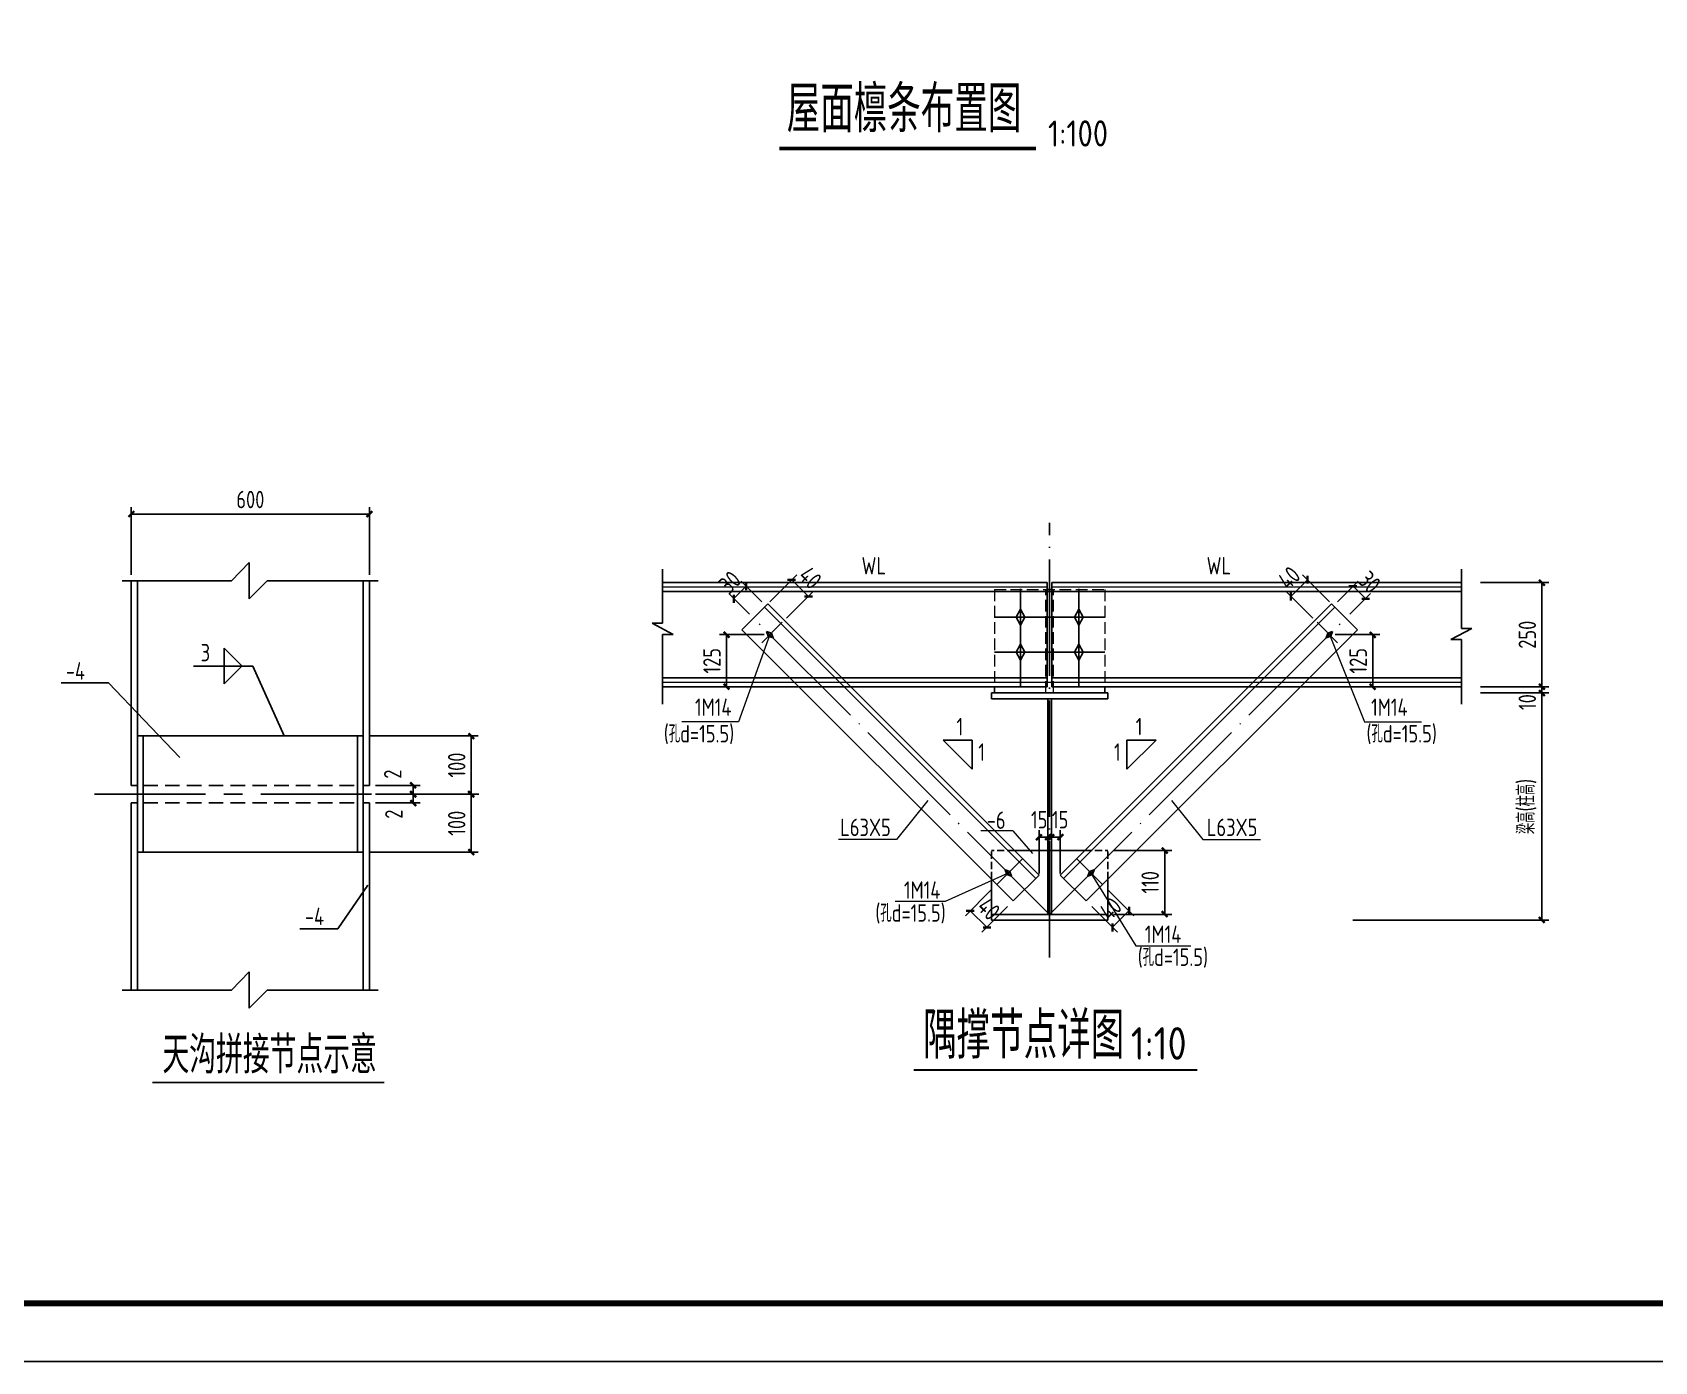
# Model space of a CAD drawing. Header units: millimetres. Extents: x 866561 to 877878, y 40199 to 44891.
# Drawn here: x 872420.5 to 872699.3, y 40204.7 to 40433.2 of the extents above; entities that cross this region are included whole.
import ezdxf

# ---------------------------------------------------------------- set-up
doc = ezdxf.new("R2010")
doc.units = ezdxf.units.MM
doc.header["$LTSCALE"] = 1000
doc.header["$MEASUREMENT"] = 0
for name, pattern in [('( Hidden )', [0.375, 0.25, -0.125]), ('3', [500, 300, -200]), ('center2', [28.575, 19.05, -3.175, 3.175, -3.175]), ('DASH', [0.35, 0.25, -0.1]), ('DASHED', [117.236842, 78.157895, -39.078947]), ('DOTE', [2.42, 2, -0.2, 0.02, -0.2])]:
    doc.linetypes.add(name, pattern=pattern)
for name, color, linetype in [('AXIS', 3, 'Continuous'), ('D1', 112, 'Continuous'), ('D2', 6, 'Continuous'), ('DIM', 7, 'Continuous'), ('DOTE', 1, 'DOTE'), ('FEN', 21, 'Continuous'), ('NUM', 7, 'Continuous'), ('SHI', 3, 'Continuous'), ('文字', 7, 'Continuous'), ('桩', 6, 'Continuous'), ('梁虚线', 134, '3'), ('水平标注', 2, 'Continuous')]:
    doc.layers.add(name, color=color, linetype=linetype)
for name, color, linetype, lineweight in [('D3', 62, 'Continuous', 9), ('LZ', 64, 'Continuous', 9), ('数字', 3, 'Continuous', 9)]:
    doc.layers.add(name, color=color, linetype=linetype, lineweight=lineweight)
doc.styles.add('GBHZ', font='gbenor.shx', dxfattribs={"width": 0.9, "bigfont": 'gbcbig.shx'})
doc.dimstyles.new('Y10', dxfattribs={"dimscale": 0, "dimtxt": 3, "dimasz": 0.01, "dimexe": 1.2, "dimexo": 1, "dimgap": 1, "dimtad": 1, "dimdec": 0, "dimlfac": 10, "dimzin": 0, "dimdsep": 46, "dimtxsty": 'GBHZ', "dimblk1": 'DX', "dimblk2": 'DX', "dimsah": 1, "dimcen": 0.09, "dimdle": 1, "dimadec": 0, "dimazin": 0, "dimtfac": 1, "dimtdec": 0, "dimtix": 1, "dimtmove": 2, "dimatfit": 3, "dimldrblk": 'DX', "dimfxl": 0, "dimtolj": 1, "dimtzin": 0, "dimarcsym": 0})

# ---------------------------------------------------------------- blocks, each defined once
blk = doc.blocks.new('DX')
at = {"color": 0, "linetype": 'ByBlock', "const_width": 40}
blk.add_lwpolyline([(-54, -51), (46, 49)], dxfattribs=at)
blk = doc.blocks.new('*D136')
at = {"layer": 'Defpoints', "color": 0, "linetype": 'ByBlock', "transparency": 16777216}
for p in [(872668.39, 40338.68), (872679.94, 40338.68), (872668.39, 40320.72)]:
    blk.add_point(p, dxfattribs=at)
at = {"layer": 'dim', "color": 0, "linetype": 'ByBlock', "lineweight": -2, "transparency": 16777216}
for p, q in [((872669.39, 40338.68), (872681.14, 40338.68)), ((872679.94, 40320.73), (872679.94, 40338.67)), ((872669.39, 40320.72), (872681.14, 40320.72))]:
    blk.add_line(p, q, dxfattribs=at)
at = {"layer": 'dim', "color": 0, "linetype": 'ByBlock', "lineweight": -2, "transparency": 16777216, "xscale": 0.01, "yscale": 0.01, "zscale": 0.01}
for p, rotation in [((872679.94, 40338.68), 90), ((872679.94, 40320.72), 270)]:
    blk.add_blockref('DX', p, dxfattribs=dict(at, rotation=rotation))
at = {"layer": 'dim', "color": 0, "linetype": 'ByBlock', "transparency": 16777216, "insert": (872677.44, 40329.7), "char_height": 3, "attachment_point": 5, "rotation": 90, "style": 'GBHZ'}
blk.add_mtext('\\A1;250', dxfattribs=at)
blk = doc.blocks.new('*D137')
at = {"layer": 'Defpoints', "color": 0, "linetype": 'ByBlock', "transparency": 16777216}
for p in [(872670.39, 40319.72), (872679.94, 40319.72), (872646.42, 40280.63)]:
    blk.add_point(p, dxfattribs=at)
at = {"layer": 'dim', "color": 0, "linetype": 'ByBlock', "lineweight": -2, "transparency": 16777216}
for p, q in [((872671.39, 40319.72), (872681.14, 40319.72)), ((872679.94, 40280.64), (872679.94, 40319.71)), ((872647.42, 40280.63), (872681.14, 40280.63))]:
    blk.add_line(p, q, dxfattribs=at)
at = {"layer": 'dim', "color": 0, "linetype": 'ByBlock', "lineweight": -2, "transparency": 16777216, "xscale": 0.01, "yscale": 0.01, "zscale": 0.01}
for p, rotation in [((872679.94, 40319.72), 90), ((872679.94, 40280.63), 270)]:
    blk.add_blockref('DX', p, dxfattribs=dict(at, rotation=rotation))
at = {"layer": 'dim', "color": 0, "linetype": 'ByBlock', "transparency": 16777216, "insert": (872677.36, 40300.17), "char_height": 3, "attachment_point": 5, "rotation": 90, "style": 'GBHZ'}
blk.add_mtext('\\A1;梁高(柱高)', dxfattribs=at)
blk = doc.blocks.new('*D138')
at = {"layer": 'Defpoints', "color": 0, "transparency": 16777216}
for p in [(872595.63, 40294.9), (872595.63, 40287.67), (872597.13, 40287.67)]:
    blk.add_point(p, dxfattribs=at)
at = {"layer": 'dim', "color": 0, "lineweight": -2, "transparency": 16777216}
for p, q in [((872595.63, 40288.67), (872595.63, 40296.1)), ((872597.13, 40288.67), (872597.13, 40296.1)), ((872595.62, 40294.9), (872595.61, 40294.9)), ((872597.13, 40294.9), (872595.63, 40294.9)), ((872597.14, 40294.9), (872597.15, 40294.9))]:
    blk.add_line(p, q, dxfattribs=at)
at = {"layer": 'dim', "color": 0, "lineweight": -2, "transparency": 16777216, "xscale": 0.01, "yscale": 0.01, "zscale": 0.01}
blk.add_blockref('DX', (872595.63, 40294.9), dxfattribs=at)
at = {"layer": 'dim', "color": 0, "lineweight": -2, "transparency": 16777216, "xscale": 0.01, "yscale": 0.01, "zscale": 0.01, "rotation": 180}
blk.add_blockref('DX', (872597.13, 40294.9), dxfattribs=at)
at = {"layer": 'dim', "color": 0, "transparency": 16777216, "insert": (872597.13, 40297.9), "char_height": 3, "attachment_point": 5, "style": 'GBHZ'}
blk.add_mtext('\\A1;15', dxfattribs=at)
blk = doc.blocks.new('LS1')
at = {"layer": 'D1'}
for p, q in [((0, 10), (-5, 0)), ((-5, 0), (0, -10)), ((5, 0), (0, 10)), ((0, -10), (5, 0))]:
    blk.add_line(p, q, dxfattribs=at)
blk = doc.blocks.new('*D139')
at = {"layer": 'Defpoints', "color": 0, "transparency": 16777216}
for p in [(872644.12, 40334.67), (872649.61, 40335.91), (872646.24, 40332.54)]:
    blk.add_point(p, dxfattribs=at)
at = {"layer": 'dim', "color": 0, "lineweight": -2, "transparency": 16777216}
for p, q in [((872644.83, 40335.37), (872648.34, 40338.88)), ((872647.48, 40338.04), (872647.48, 40338.05)), ((872647.49, 40338.03), (872649.61, 40335.91)), ((872646.95, 40333.25), (872650.46, 40336.76)), ((872649.62, 40335.91), (872649.63, 40335.9))]:
    blk.add_line(p, q, dxfattribs=at)
at = {"layer": 'dim', "color": 0, "lineweight": -2, "transparency": 16777216, "xscale": 0.01, "yscale": 0.01, "zscale": 0.01}
for p, rotation in [((872647.49, 40338.03), 315.0000000031444), ((872649.61, 40335.91), 135.0000000031443)]:
    blk.add_blockref('DX', p, dxfattribs=dict(at, rotation=rotation))
at = {"layer": 'dim', "color": 0, "transparency": 16777216, "insert": (872650.32, 40338.74), "char_height": 3, "attachment_point": 5, "rotation": 315, "style": 'GBHZ'}
blk.add_mtext('\\A1;30', dxfattribs=at)
blk = doc.blocks.new('*D140')
at = {"layer": 'Defpoints', "color": 0, "transparency": 16777216}
for p in [(872636.82, 40336.3), (872644.12, 40334.67), (872641.29, 40331.84)]:
    blk.add_point(p, dxfattribs=at)
at = {"layer": 'dim', "color": 0, "lineweight": -2, "transparency": 16777216}
for p, q in [((872643.41, 40335.37), (872638.8, 40339.98)), ((872640.58, 40332.54), (872635.98, 40337.15)), ((872639.65, 40339.13), (872636.82, 40336.3)), ((872639.66, 40339.14), (872639.67, 40339.15)), ((872636.82, 40336.3), (872636.81, 40336.29))]:
    blk.add_line(p, q, dxfattribs=at)
at = {"layer": 'dim', "color": 0, "lineweight": -2, "transparency": 16777216, "xscale": 0.01, "yscale": 0.01, "zscale": 0.01}
for p, rotation in [((872639.65, 40339.13), 224.9999999976417), ((872636.82, 40336.3), 44.99999999764176)]:
    blk.add_blockref('DX', p, dxfattribs=dict(at, rotation=rotation))
at = {"layer": 'dim', "color": 0, "transparency": 16777216, "insert": (872636.47, 40339.49), "char_height": 3, "attachment_point": 5, "rotation": 45, "style": 'GBHZ'}
blk.add_mtext('\\A1;40', dxfattribs=at)
blk = doc.blocks.new('*D141')
at = {"layer": 'Defpoints', "color": 0, "transparency": 16777216}
for p in [(872643.41, 40329.72), (872643.41, 40320.72), (872650.87, 40320.72)]:
    blk.add_point(p, dxfattribs=at)
at = {"layer": 'dim', "color": 0, "lineweight": -2, "transparency": 16777216}
for p, q in [((872644.41, 40329.72), (872652.07, 40329.72)), ((872650.87, 40329.71), (872650.87, 40320.73)), ((872644.41, 40320.72), (872652.07, 40320.72))]:
    blk.add_line(p, q, dxfattribs=at)
at = {"layer": 'dim', "color": 0, "lineweight": -2, "transparency": 16777216, "xscale": 0.01, "yscale": 0.01, "zscale": 0.01}
for p, rotation in [((872650.87, 40329.72), 90), ((872650.87, 40320.72), 270)]:
    blk.add_blockref('DX', p, dxfattribs=dict(at, rotation=rotation))
at = {"layer": 'dim', "color": 0, "transparency": 16777216, "insert": (872648.37, 40325.22), "char_height": 3, "attachment_point": 5, "rotation": 90, "style": 'GBHZ'}
blk.add_mtext('\\A1;125', dxfattribs=at)
blk = doc.blocks.new('*D142')
at = {"layer": 'Defpoints', "color": 0, "transparency": 16777216}
for p in [(872595.03, 40294.9), (872593.53, 40287.67), (872595.03, 40287.67)]:
    blk.add_point(p, dxfattribs=at)
at = {"layer": 'dim', "color": 0, "lineweight": -2, "transparency": 16777216}
for p, q in [((872593.53, 40288.67), (872593.53, 40296.1)), ((872595.03, 40288.67), (872595.03, 40296.1)), ((872593.52, 40294.9), (872593.51, 40294.9)), ((872593.53, 40294.9), (872595.03, 40294.9)), ((872595.04, 40294.9), (872595.05, 40294.9))]:
    blk.add_line(p, q, dxfattribs=at)
at = {"layer": 'dim', "color": 0, "lineweight": -2, "transparency": 16777216, "xscale": 0.01, "yscale": 0.01, "zscale": 0.01}
blk.add_blockref('DX', (872593.53, 40294.9), dxfattribs=at)
at = {"layer": 'dim', "color": 0, "lineweight": -2, "transparency": 16777216, "xscale": 0.01, "yscale": 0.01, "zscale": 0.01, "rotation": 180}
blk.add_blockref('DX', (872595.03, 40294.9), dxfattribs=at)
at = {"layer": 'dim', "color": 0, "transparency": 16777216, "insert": (872593.53, 40297.9), "char_height": 3, "attachment_point": 5, "style": 'GBHZ'}
blk.add_mtext('\\A1;15', dxfattribs=at)
blk = doc.blocks.new('*D143')
at = {"layer": 'Defpoints', "color": 0, "transparency": 16777216}
for p in [(872541.04, 40335.91), (872546.53, 40334.67), (872544.41, 40332.54)]:
    blk.add_point(p, dxfattribs=at)
at = {"layer": 'dim', "color": 0, "lineweight": -2, "transparency": 16777216}
for p, q in [((872543.16, 40338.03), (872541.04, 40335.91)), ((872545.83, 40335.37), (872542.32, 40338.88)), ((872543.17, 40338.04), (872543.18, 40338.05)), ((872543.71, 40333.25), (872540.19, 40336.76)), ((872541.04, 40335.91), (872541.03, 40335.9))]:
    blk.add_line(p, q, dxfattribs=at)
at = {"layer": 'dim', "color": 0, "lineweight": -2, "transparency": 16777216, "xscale": 0.01, "yscale": 0.01, "zscale": 0.01}
for p, rotation in [((872543.16, 40338.03), 224.9999999968556), ((872541.04, 40335.91), 44.99999999685568)]:
    blk.add_blockref('DX', p, dxfattribs=dict(at, rotation=rotation))
at = {"layer": 'dim', "color": 0, "transparency": 16777216, "insert": (872540.34, 40338.74), "char_height": 3, "attachment_point": 5, "rotation": 45, "style": 'GBHZ'}
blk.add_mtext('\\A1;30', dxfattribs=at)
blk = doc.blocks.new('*D144')
at = {"layer": 'Defpoints', "color": 0, "transparency": 16777216}
for p in [(872546.53, 40334.67), (872553.83, 40336.3), (872549.36, 40331.84)]:
    blk.add_point(p, dxfattribs=at)
at = {"layer": 'dim', "color": 0, "lineweight": -2, "transparency": 16777216}
for p, q in [((872547.24, 40335.37), (872551.85, 40339.98)), ((872550.07, 40332.54), (872554.68, 40337.15)), ((872550.99, 40339.14), (872550.99, 40339.15)), ((872551, 40339.13), (872553.83, 40336.3)), ((872553.84, 40336.3), (872553.84, 40336.29))]:
    blk.add_line(p, q, dxfattribs=at)
at = {"layer": 'dim', "color": 0, "lineweight": -2, "transparency": 16777216, "xscale": 0.01, "yscale": 0.01, "zscale": 0.01}
for p, rotation in [((872551, 40339.13), 315.0000000023583), ((872553.83, 40336.3), 135.0000000023582)]:
    blk.add_blockref('DX', p, dxfattribs=dict(at, rotation=rotation))
at = {"layer": 'dim', "color": 0, "transparency": 16777216, "insert": (872554.18, 40339.49), "char_height": 3, "attachment_point": 5, "rotation": 315, "style": 'GBHZ'}
blk.add_mtext('\\A1;40', dxfattribs=at)
blk = doc.blocks.new('*D145')
at = {"layer": 'Defpoints', "color": 0, "transparency": 16777216}
for p in [(872547.24, 40329.72), (872539.78, 40320.72), (872547.24, 40320.72)]:
    blk.add_point(p, dxfattribs=at)
at = {"layer": 'dim', "color": 0, "lineweight": -2, "transparency": 16777216}
for p, q in [((872546.24, 40329.72), (872538.58, 40329.72)), ((872539.78, 40329.71), (872539.78, 40320.73)), ((872546.24, 40320.72), (872538.58, 40320.72))]:
    blk.add_line(p, q, dxfattribs=at)
at = {"layer": 'dim', "color": 0, "lineweight": -2, "transparency": 16777216, "xscale": 0.01, "yscale": 0.01, "zscale": 0.01}
for p, rotation in [((872539.78, 40329.72), 90), ((872539.78, 40320.72), 270)]:
    blk.add_blockref('DX', p, dxfattribs=dict(at, rotation=rotation))
at = {"layer": 'dim', "color": 0, "transparency": 16777216, "insert": (872537.28, 40325.22), "char_height": 3, "attachment_point": 5, "rotation": 90, "style": 'GBHZ'}
blk.add_mtext('\\A1;125', dxfattribs=at)
blk = doc.blocks.new('*D146')
at = {"layer": 'Defpoints', "color": 0, "transparency": 16777216}
for p in [(872605.33, 40292.62), (872605.33, 40281.63), (872615.11, 40281.63)]:
    blk.add_point(p, dxfattribs=at)
at = {"layer": 'dim', "color": 0, "lineweight": -2, "transparency": 16777216}
for p, q in [((872606.33, 40292.62), (872616.31, 40292.62)), ((872615.11, 40292.61), (872615.11, 40281.64)), ((872606.33, 40281.63), (872616.31, 40281.63))]:
    blk.add_line(p, q, dxfattribs=at)
at = {"layer": 'dim', "color": 0, "lineweight": -2, "transparency": 16777216, "xscale": 0.01, "yscale": 0.01, "zscale": 0.01}
for p, rotation in [((872615.11, 40292.62), 90), ((872615.11, 40281.63), 270)]:
    blk.add_blockref('DX', p, dxfattribs=dict(at, rotation=rotation))
at = {"layer": 'dim', "color": 0, "transparency": 16777216, "insert": (872612.61, 40287.13), "char_height": 3, "attachment_point": 5, "rotation": 90, "style": 'GBHZ'}
blk.add_mtext('\\A1;110', dxfattribs=at)
blk = doc.blocks.new('*D147')
at = {"layer": 'Defpoints', "color": 0, "linetype": 'ByBlock', "transparency": 16777216}
for p in [(872668.39, 40320.72), (872668.39, 40319.72), (872679.94, 40319.72)]:
    blk.add_point(p, dxfattribs=at)
at = {"layer": 'dim', "color": 0, "linetype": 'ByBlock', "lineweight": -2, "transparency": 16777216}
for p, q in [((872669.39, 40320.72), (872681.14, 40320.72)), ((872679.94, 40320.73), (872679.94, 40320.74)), ((872679.94, 40320.72), (872679.94, 40319.72)), ((872669.39, 40319.72), (872681.14, 40319.72)), ((872679.94, 40319.71), (872679.94, 40319.7))]:
    blk.add_line(p, q, dxfattribs=at)
at = {"layer": 'dim', "color": 0, "linetype": 'ByBlock', "lineweight": -2, "transparency": 16777216, "xscale": 0.01, "yscale": 0.01, "zscale": 0.01}
for p, rotation in [((872679.94, 40320.72), 270), ((872679.94, 40319.72), 90)]:
    blk.add_blockref('DX', p, dxfattribs=dict(at, rotation=rotation))
at = {"layer": 'dim', "color": 0, "linetype": 'ByBlock', "transparency": 16777216, "insert": (872677.44, 40318.12), "char_height": 3, "attachment_point": 5, "rotation": 90, "style": 'GBHZ'}
blk.add_mtext('\\A1;10', dxfattribs=at)
blk = doc.blocks.new('*D148')
at = {"layer": 'Defpoints', "color": 0, "transparency": 16777216}
for p in [(872604.71, 40286.48), (872601.88, 40283.66), (872608.97, 40282.23)]:
    blk.add_point(p, dxfattribs=at)
at = {"layer": 'dim', "color": 0, "lineweight": -2, "transparency": 16777216}
for p, q in [((872605.41, 40285.78), (872609.81, 40281.38)), ((872602.59, 40282.95), (872606.99, 40278.55)), ((872606.14, 40279.4), (872608.97, 40282.23)), ((872608.97, 40282.23), (872608.98, 40282.24)), ((872606.13, 40279.39), (872606.12, 40279.38))]:
    blk.add_line(p, q, dxfattribs=at)
at = {"layer": 'dim', "color": 0, "lineweight": -2, "transparency": 16777216, "xscale": 0.01, "yscale": 0.01, "zscale": 0.01}
for p, rotation in [((872608.97, 40282.23), 225), ((872606.14, 40279.4), 45)]:
    blk.add_blockref('DX', p, dxfattribs=dict(at, rotation=rotation))
at = {"layer": 'dim', "color": 0, "transparency": 16777216, "insert": (872605.78, 40282.58), "char_height": 3, "attachment_point": 5, "rotation": 45, "style": 'GBHZ'}
blk.add_mtext('\\A1;40', dxfattribs=at)
blk = doc.blocks.new('*D135')
at = {"layer": 'Defpoints', "color": 0, "transparency": 16777216}
for p in [(872585.95, 40286.48), (872581.69, 40282.23), (872588.78, 40283.66)]:
    blk.add_point(p, dxfattribs=at)
at = {"layer": 'dim', "color": 0, "lineweight": -2, "transparency": 16777216}
for p, q in [((872585.24, 40285.78), (872580.84, 40281.38)), ((872581.68, 40282.23), (872581.67, 40282.24)), ((872584.52, 40279.4), (872581.69, 40282.23)), ((872588.07, 40282.95), (872583.67, 40278.55)), ((872584.52, 40279.39), (872584.53, 40279.38))]:
    blk.add_line(p, q, dxfattribs=at)
at = {"layer": 'dim', "color": 0, "lineweight": -2, "transparency": 16777216, "xscale": 0.01, "yscale": 0.01, "zscale": 0.01}
for p, rotation in [((872581.69, 40282.23), 315), ((872584.52, 40279.4), 135)]:
    blk.add_blockref('DX', p, dxfattribs=dict(at, rotation=rotation))
at = {"layer": 'dim', "color": 0, "transparency": 16777216, "insert": (872584.87, 40282.58), "char_height": 3, "attachment_point": 5, "rotation": 315, "style": 'GBHZ'}
blk.add_mtext('\\A1;40', dxfattribs=at)
blk = doc.blocks.new('*D162')
at = {"layer": 'Defpoints', "color": 0, "linetype": 'ByBlock', "transparency": 16777216}
for p in [(872478.43, 40350.44), (872437.43, 40338.99), (872478.43, 40338.99)]:
    blk.add_point(p, dxfattribs=at)
at = {"layer": 'dim', "color": 0, "linetype": 'ByBlock', "lineweight": -2, "transparency": 16777216}
for p, q in [((872437.43, 40339.99), (872437.43, 40351.64)), ((872478.43, 40339.99), (872478.43, 40351.64)), ((872437.44, 40350.44), (872478.42, 40350.44))]:
    blk.add_line(p, q, dxfattribs=at)
at = {"layer": 'dim', "color": 0, "linetype": 'ByBlock', "lineweight": -2, "transparency": 16777216, "xscale": 0.01, "yscale": 0.01, "zscale": 0.01, "rotation": 180}
blk.add_blockref('DX', (872437.43, 40350.44), dxfattribs=at)
at = {"layer": 'dim', "color": 0, "linetype": 'ByBlock', "lineweight": -2, "transparency": 16777216, "xscale": 0.01, "yscale": 0.01, "zscale": 0.01}
blk.add_blockref('DX', (872478.43, 40350.44), dxfattribs=at)
at = {"layer": 'dim', "color": 0, "linetype": 'ByBlock', "transparency": 16777216, "insert": (872457.93, 40352.94), "char_height": 3, "attachment_point": 5, "style": 'GBHZ'}
blk.add_mtext('\\A1;600', dxfattribs=at)
blk = doc.blocks.new('*D163')
at = {"layer": 'Defpoints', "color": 0, "linetype": 'ByBlock', "transparency": 16777216}
for p in [(872477.33, 40312.29), (872485.46, 40302.29), (872495.9, 40302.29)]:
    blk.add_point(p, dxfattribs=at)
at = {"layer": 'dim', "color": 0, "linetype": 'ByBlock', "lineweight": -2, "transparency": 16777216}
for p, q in [((872478.33, 40312.29), (872497.1, 40312.29)), ((872495.9, 40312.28), (872495.9, 40302.3)), ((872486.46, 40302.29), (872497.1, 40302.29))]:
    blk.add_line(p, q, dxfattribs=at)
at = {"layer": 'dim', "color": 0, "linetype": 'ByBlock', "lineweight": -2, "transparency": 16777216, "xscale": 0.01, "yscale": 0.01, "zscale": 0.01}
for p, rotation in [((872495.9, 40312.29), 90), ((872495.9, 40302.29), 270)]:
    blk.add_blockref('DX', p, dxfattribs=dict(at, rotation=rotation))
at = {"layer": 'dim', "color": 0, "linetype": 'ByBlock', "transparency": 16777216, "insert": (872493.4, 40307.29), "char_height": 3, "attachment_point": 5, "rotation": 90, "style": 'GBHZ'}
blk.add_mtext('\\A1;100', dxfattribs=at)
blk = doc.blocks.new('*D164')
at = {"layer": 'Defpoints', "color": 0, "linetype": 'ByBlock', "transparency": 16777216}
for p in [(872485.46, 40302.29), (872495.9, 40302.29), (872477.33, 40292.29)]:
    blk.add_point(p, dxfattribs=at)
at = {"layer": 'dim', "color": 0, "linetype": 'ByBlock', "lineweight": -2, "transparency": 16777216}
for p, q in [((872486.46, 40302.29), (872497.1, 40302.29)), ((872495.9, 40292.3), (872495.9, 40302.28)), ((872478.33, 40292.29), (872497.1, 40292.29))]:
    blk.add_line(p, q, dxfattribs=at)
at = {"layer": 'dim', "color": 0, "linetype": 'ByBlock', "lineweight": -2, "transparency": 16777216, "xscale": 0.01, "yscale": 0.01, "zscale": 0.01}
for p, rotation in [((872495.9, 40302.29), 90), ((872495.9, 40292.29), 270)]:
    blk.add_blockref('DX', p, dxfattribs=dict(at, rotation=rotation))
at = {"layer": 'dim', "color": 0, "linetype": 'ByBlock', "transparency": 16777216, "insert": (872493.4, 40297.29), "char_height": 3, "attachment_point": 5, "rotation": 90, "style": 'GBHZ'}
blk.add_mtext('\\A1;100', dxfattribs=at)
blk = doc.blocks.new('*D165')
at = {"layer": 'Defpoints', "color": 0, "linetype": 'ByBlock', "transparency": 16777216}
for p in [(872478.43, 40302.29), (872478.43, 40300.79), (872485.92, 40302.29)]:
    blk.add_point(p, dxfattribs=at)
at = {"layer": 'dim', "color": 0, "linetype": 'ByBlock', "lineweight": -2, "transparency": 16777216}
for p, q in [((872479.43, 40302.29), (872487.12, 40302.29)), ((872479.43, 40300.79), (872487.12, 40300.79)), ((872485.92, 40302.3), (872485.92, 40302.31)), ((872485.92, 40300.79), (872485.92, 40302.29)), ((872485.92, 40300.78), (872485.92, 40300.77))]:
    blk.add_line(p, q, dxfattribs=at)
at = {"layer": 'dim', "color": 0, "linetype": 'ByBlock', "lineweight": -2, "transparency": 16777216, "xscale": 0.01, "yscale": 0.01, "zscale": 0.01}
for p, rotation in [((872485.92, 40302.29), 270), ((872485.92, 40300.79), 90)]:
    blk.add_blockref('DX', p, dxfattribs=dict(at, rotation=rotation))
at = {"layer": 'dim', "color": 0, "linetype": 'ByBlock', "transparency": 16777216, "insert": (872482.6, 40298.85), "char_height": 3, "attachment_point": 5, "rotation": 90, "style": 'GBHZ'}
blk.add_mtext('\\A1;2', dxfattribs=at)
blk = doc.blocks.new('*D166')
at = {"layer": 'Defpoints', "color": 0, "linetype": 'ByBlock', "transparency": 16777216}
for p in [(872478.43, 40303.79), (872478.43, 40302.29), (872485.92, 40302.29)]:
    blk.add_point(p, dxfattribs=at)
at = {"layer": 'dim', "color": 0, "linetype": 'ByBlock', "lineweight": -2, "transparency": 16777216}
for p, q in [((872479.43, 40303.79), (872487.12, 40303.79)), ((872485.92, 40303.8), (872485.92, 40303.81)), ((872485.92, 40303.79), (872485.92, 40302.29)), ((872479.43, 40302.29), (872487.12, 40302.29)), ((872485.92, 40302.28), (872485.92, 40302.27))]:
    blk.add_line(p, q, dxfattribs=at)
at = {"layer": 'dim', "color": 0, "linetype": 'ByBlock', "lineweight": -2, "transparency": 16777216, "xscale": 0.01, "yscale": 0.01, "zscale": 0.01}
for p, rotation in [((872485.92, 40303.79), 270), ((872485.92, 40302.29), 90)]:
    blk.add_blockref('DX', p, dxfattribs=dict(at, rotation=rotation))
at = {"layer": 'dim', "color": 0, "linetype": 'ByBlock', "transparency": 16777216, "insert": (872482.41, 40305.73), "char_height": 3, "attachment_point": 5, "rotation": 90, "style": 'GBHZ'}
blk.add_mtext('\\A1;2', dxfattribs=at)

msp = doc.modelspace()

# ---------------------------------------------------------------- linework, layer by layer
at = {"color": 7, "ltscale": 0.75}
for p, q in [((872425.421, 40321.448), (872433.551, 40321.448)), ((872445.829, 40308.602), (872433.551, 40321.448)), ((872472.961, 40279.163), (872478.121, 40286.674)), ((872466.45, 40279.163), (872472.961, 40279.163))]:
    msp.add_line(p, q, dxfattribs=at)
msp.add_line((873045.478, 40204.747), (872204.478, 40204.747))
at = {"color": 0, "const_width": 1}
msp.add_lwpolyline([(873035.478, 40214.747), (872229.478, 40214.747), (872229.478, 40788.747), (873035.478, 40788.747)], close=True, dxfattribs=at)
at = {"const_width": 0.667}
msp.add_lwpolyline([(872548.883, 40413.296), (872592.973, 40413.296)], dxfattribs=at)
at = {"layer": 'D1', "color": 251}
for p, q in [((872528.782, 40331.703, -15.397), (872528.782, 40340.984, -15.397)), ((872666.146, 40330.79, -15.397), (872666.146, 40340.984, -15.397)), ((872527.012, 40331.703, -15.397), (872530.63, 40329.764, -15.397)), ((872528.782, 40331.703, -15.397), (872527.012, 40331.703, -15.397)), ((872530.63, 40329.764, -15.397), (872528.782, 40329.764, -15.397)), ((872528.782, 40317.754, -15.397), (872528.782, 40329.764, -15.397)), ((872667.915, 40330.79, -15.397), (872664.297, 40328.851, -15.397)), ((872664.297, 40328.851, -15.397), (872666.146, 40328.851, -15.397)), ((872666.146, 40330.79, -15.397), (872667.915, 40330.79, -15.397)), ((872666.146, 40317.754, -15.397), (872666.146, 40328.851, -15.397))]:
    msp.add_line(p, q, dxfattribs=at)
at = {"layer": 'D1', "color": 251, "linetype": 'DASH', "ltscale": 0.005}
for p, q in [((872589.284, 40292.621, -15.397), (872585.327, 40292.621, -15.397)), ((872585.327, 40287.669, -15.397), (872585.327, 40292.621, -15.397)), ((872601.37, 40292.621, -15.397), (872605.327, 40292.621, -15.397)), ((872605.327, 40287.669, -15.397), (872605.327, 40292.621, -15.397))]:
    msp.add_line(p, q, dxfattribs=at)
at = {"layer": 'D2'}
for p, q in [((872594.927, 40338.676, -15.397), (872528.782, 40338.676, -15.397)), ((872666.146, 40337.103, -15.397), (872528.782, 40337.103, -15.397)), ((872594.927, 40337.454, -15.397), (872595.727, 40337.454, -15.397)), ((872595.727, 40338.676, -15.397), (872666.146, 40338.676, -15.397)), ((872546.887, 40335.019, -15.397), (872542.432, 40330.564, -15.397)), ((872592.961, 40287.813, -15.397), (872546.322, 40334.453, -15.397)), ((872593.527, 40288.379, -15.397), (872546.887, 40335.019, -15.397)), ((872597.127, 40288.379, -15.397), (872643.767, 40335.019, -15.397)), ((872597.693, 40287.813, -15.397), (872644.333, 40334.453, -15.397)), ((872643.767, 40335.019, -15.397), (872648.222, 40330.564, -15.397)), ((872589.072, 40283.924, -15.397), (872542.432, 40330.564, -15.397)), ((872601.582, 40283.924, -15.397), (872648.222, 40330.564, -15.397)), ((872594.927, 40322.289, -15.397), (872528.782, 40322.289, -15.397)), ((872594.927, 40320.715, -15.397), (872528.782, 40320.715, -15.397)), ((872585.827, 40320.715, -15.397), (872585.827, 40319.715, -15.397)), ((872666.146, 40322.289, -15.397), (872595.727, 40322.289, -15.397)), ((872666.146, 40320.715, -15.397), (872595.727, 40320.715, -15.397)), ((872604.827, 40320.715, -15.397), (872604.827, 40319.715, -15.397)), ((872605.327, 40319.715, -15.397), (872585.327, 40319.715, -15.397)), ((872585.327, 40318.698, -15.397), (872585.327, 40319.715, -15.397)), ((872585.327, 40318.698, -15.397), (872605.327, 40318.698, -15.397)), ((872585.827, 40319.715, -15.397), (872604.827, 40319.715, -15.397)), ((872595.027, 40281.629, -15.397), (872595.027, 40318.698, -15.397)), ((872595.627, 40281.629, -15.397), (872595.627, 40318.698, -15.397)), ((872605.327, 40318.698, -15.397), (872605.327, 40319.715, -15.397)), ((872589.284, 40292.621, -15.397), (872601.37, 40292.621, -15.397)), ((872585.327, 40280.629, -15.397), (872585.327, 40287.669, -15.397)), ((872585.327, 40281.888, -15.397), (872585.327, 40287.669, -15.397)), ((872589.072, 40283.924, -15.397), (872593.527, 40288.379, -15.397)), ((872601.582, 40283.924, -15.397), (872597.127, 40288.379, -15.397)), ((872605.327, 40280.629, -15.397), (872605.327, 40287.669, -15.397)), ((872585.327, 40281.888, -15.397), (872585.327, 40280.629, -15.397)), ((872585.327, 40281.629, -15.397), (872605.327, 40281.629, -15.397)), ((872585.327, 40280.629, -15.397), (872605.327, 40280.629, -15.397)), ((872585.327, 40280.629, -15.397), (872605.327, 40280.629, -15.397))]:
    msp.add_line(p, q, dxfattribs=at)
at = {"layer": 'D3', "color": 251}
for p, q in [((872547.241, 40329.715, -15.397), (872541.844, 40314.721, -15.397)), ((872643.413, 40329.715, -15.397), (872649.477, 40314.721, -15.397)), ((872541.844, 40314.721, -15.397), (872532.081, 40314.721, -15.397)), ((872649.477, 40314.721, -15.397), (872659.239, 40314.721, -15.397)), ((872574.362, 40301.173, -15.397), (872568.989, 40294.487, -15.397)), ((872616.293, 40301.173, -15.397), (872621.666, 40294.487, -15.397)), ((872588.997, 40295.978, -15.397), (872583.528, 40295.978, -15.397)), ((872588.997, 40295.978, -15.397), (872592.404, 40292.071, -15.397)), ((872568.989, 40294.487, -15.397), (872559.061, 40294.487, -15.397)), ((872621.666, 40294.487, -15.397), (872631.594, 40294.487, -15.397)), ((872588.224, 40288.732, -15.397), (872577.383, 40283.809, -15.397)), ((872602.43, 40288.732, -15.397), (872610.133, 40276.218, -15.397)), ((872577.383, 40283.809, -15.397), (872568.779, 40283.809, -15.397)), ((872610.133, 40276.218, -15.397), (872619.571, 40276.218, -15.397))]:
    msp.add_line(p, q, dxfattribs=at)
at = {"layer": 'DOTE', "linetype": 'DOTE', "ltscale": 0.01}
for p, q in [((872595.327, 40274.211, -15.397), (872595.327, 40348.919, -15.397)), ((872590.327, 40320.716, -15.397), (872590.327, 40337.599, -15.397)), ((872600.327, 40320.716, -15.397), (872600.327, 40337.599, -15.397)), ((872595.327, 40281.629, -15.397), (872544.412, 40332.544, -15.397)), ((872549.362, 40331.837, -15.397), (872545.827, 40328.301, -15.397)), ((872585.827, 40332.716, -15.397), (872604.827, 40332.716, -15.397)), ((872595.327, 40281.629, -15.397), (872646.242, 40332.544, -15.397)), ((872641.292, 40331.837, -15.397), (872644.828, 40328.301, -15.397)), ((872585.827, 40326.713, -15.397), (872604.827, 40326.713, -15.397)), ((872586.244, 40286.753, -15.397), (872590.699, 40291.207, -15.397)), ((872604.41, 40286.753, -15.397), (872599.956, 40291.207, -15.397))]:
    msp.add_line(p, q, dxfattribs=at)
at = {"layer": 'DOTE', "linetype": 'center2', "ltscale": 0.001}
msp.add_line((872431.159, 40302.294), (872497.232, 40302.294), dxfattribs=at)
at = {"layer": 'FEN', "ltscale": 0.3}
for p, q in [((872448.172, 40324.308), (872458.361, 40324.308)), ((872458.361, 40324.308), (872463.764, 40312.294))]:
    msp.add_line(p, q, dxfattribs=at)
for points in [[(872453.449, 40327.374), (872453.449, 40324.308)], [(872453.449, 40327.374), (872456.482, 40324.341)], [(872453.449, 40321.242), (872453.449, 40324.308)], [(872453.449, 40321.242), (872456.482, 40324.275)]]:
    msp.add_lwpolyline(points, dxfattribs=at)
at = {"layer": 'LZ', "color": 251, "linetype": 'DASHED', "ltscale": 300}
for p, q in [((872594.927, 40337.889, -15.397), (872528.782, 40337.889, -15.397)), ((872666.146, 40337.889, -15.397), (872595.727, 40337.889, -15.397)), ((872666.146, 40321.502, -15.397), (872528.782, 40321.502, -15.397))]:
    msp.add_line(p, q, dxfattribs=at)
at = {"layer": 'LZ', "color": 251, "linetype": 'DASH', "ltscale": 0.008}
for p, q in [((872585.827, 40337.454, -15.397), (872604.827, 40337.454, -15.397)), ((872585.827, 40337.454, -15.397), (872585.827, 40320.715, -15.397)), ((872594.685, 40319.715, -15.397), (872594.685, 40337.454, -15.397)), ((872595.969, 40319.715, -15.397), (872595.969, 40337.454, -15.397)), ((872604.827, 40337.454, -15.397), (872604.827, 40320.715, -15.397))]:
    msp.add_line(p, q, dxfattribs=at)
at = {"layer": 'SHI'}
for p, q in [((872454.696, 40338.99), (872457.756, 40342.131)), ((872457.756, 40342.131), (872457.756, 40335.848)), ((872435.925, 40338.99), (872454.696, 40338.99)), ((872460.815, 40338.99), (872457.756, 40335.848)), ((872460.815, 40338.99), (872479.925, 40338.99)), ((872454.696, 40268.62), (872457.756, 40271.761)), ((872457.756, 40271.761), (872457.756, 40265.479)), ((872435.925, 40268.62), (872454.696, 40268.62)), ((872460.815, 40268.62), (872457.756, 40265.479)), ((872460.815, 40268.62), (872479.925, 40268.62))]:
    msp.add_line(p, q, dxfattribs=at)
at = {"layer": 'SHI', "linetype": '( Hidden )', "ltscale": 0.01}
for p, q in [((872439.525, 40303.794), (872476.325, 40303.794)), ((872439.525, 40300.794), (872476.325, 40300.794))]:
    msp.add_line(p, q, dxfattribs=at)
at = {"layer": 'SHI'}
for points in [[(872437.425, 40338.99), (872437.425, 40303.794)], [(872438.525, 40338.99), (872438.525, 40268.62)], [(872477.325, 40338.99), (872477.325, 40268.62)], [(872478.425, 40338.99), (872478.425, 40303.794)], [(872438.525, 40312.294), (872477.325, 40312.294)], [(872439.525, 40312.294), (872439.525, 40292.294)], [(872476.325, 40312.294), (872476.325, 40292.294)], [(872437.425, 40303.794), (872438.525, 40303.794)], [(872477.325, 40303.794), (872478.425, 40303.794)], [(872437.425, 40300.794), (872437.425, 40268.62)], [(872437.425, 40300.794), (872438.525, 40300.794)], [(872477.325, 40300.794), (872478.425, 40300.794)], [(872478.425, 40300.794), (872478.425, 40268.62)], [(872438.525, 40292.294), (872477.325, 40292.294)]]:
    msp.add_lwpolyline(points, dxfattribs=at)
at = {"layer": '文字', "color": 6, "const_width": 0.32, "elevation": -15.397}
msp.add_lwpolyline([(872571.979, 40254.885), (872620.719, 40254.885)], dxfattribs=at)
at = {"layer": '文字', "color": 6, "const_width": 0.256}
msp.add_lwpolyline([(872441.084, 40252.716), (872480.95, 40252.716)], dxfattribs=at)
at = {"layer": '桩'}
for p, q in [((872594.927, 40338.676, -15.397), (872594.927, 40320.715, -15.397)), ((872595.727, 40338.676, -15.397), (872595.727, 40320.715, -15.397)), ((872589.578, 40332.716, -15.397), (872590.327, 40334.097, -15.397)), ((872589.578, 40332.716, -15.397), (872590.327, 40331.334, -15.397)), ((872591.076, 40332.716, -15.397), (872590.327, 40334.097, -15.397)), ((872591.076, 40332.716, -15.397), (872590.327, 40331.334, -15.397)), ((872599.578, 40332.716, -15.397), (872600.327, 40334.097, -15.397)), ((872599.578, 40332.716, -15.397), (872600.327, 40331.334, -15.397)), ((872601.076, 40332.716, -15.397), (872600.327, 40334.097, -15.397)), ((872601.076, 40332.716, -15.397), (872600.327, 40331.334, -15.397)), ((872589.578, 40326.713, -15.397), (872590.327, 40328.094, -15.397)), ((872589.578, 40326.713, -15.397), (872590.327, 40325.331, -15.397)), ((872591.076, 40326.713, -15.397), (872590.327, 40328.094, -15.397)), ((872591.076, 40326.713, -15.397), (872590.327, 40325.331, -15.397)), ((872599.578, 40326.713, -15.397), (872600.327, 40328.094, -15.397)), ((872599.578, 40326.713, -15.397), (872600.327, 40325.331, -15.397)), ((872601.076, 40326.713, -15.397), (872600.327, 40328.094, -15.397)), ((872601.076, 40326.713, -15.397), (872600.327, 40325.331, -15.397))]:
    msp.add_line(p, q, dxfattribs=at)
at = {"layer": '梁虚线', "color": 6, "linetype": 'ByBlock'}
for p, q in [((872582.039, 40311.59, -15.397), (872577.039, 40311.59, -15.397)), ((872582.039, 40306.59, -15.397), (872577.039, 40311.59, -15.397)), ((872582.039, 40306.59, -15.397), (872582.039, 40311.59, -15.397)), ((872608.615, 40306.59, -15.397), (872608.615, 40311.59, -15.397)), ((872608.615, 40311.59, -15.397), (872613.615, 40311.59, -15.397)), ((872608.615, 40306.59, -15.397), (872613.615, 40311.59, -15.397))]:
    msp.add_line(p, q, dxfattribs=at)

# ---------------------------------------------------------------- block references
at = {"layer": 'D2'}
for p, xscale, yscale, zscale, rotation in [((872547.241, 40329.715, -15.397), -0.0786542399324214, 0.07865424011833966, 0.07865424, 45), ((872643.413, 40329.715, -15.397), 0.07865423993242139, 0.07865423993242139, 0.07865423993242139, 315), ((872588.224, 40288.732, -15.397), -0.0786542399324214, 0.07865424011833966, 0.07865424, 45), ((872602.43, 40288.732, -15.397), 0.07865423993242139, 0.07865423993242139, 0.07865423993242139, 315)]:
    msp.add_blockref('LS1', p, dxfattribs=dict(at, xscale=xscale, yscale=yscale, zscale=zscale, rotation=rotation))

# ---------------------------------------------------------------- texts
at = {"ltscale": 2, "style": 'GBHZ'}
msp.add_text('1:100', height=4.5, rotation=0.20444, dxfattribs=at).set_placement((872595.049, 40413.601))
at = {"layer": 'AXIS', "style": 'GBHZ', "width": 0.9}
for s, p in [('3', (872449.402, 40325.12, 23)), ('-4', (872426.213, 40321.979)), ('-4', (872467.318, 40279.784))]:
    msp.add_text(s, height=3, dxfattribs=at).set_placement(p)
at = {"layer": 'D3', "color": 3, "style": 'GBHZ', "width": 0.9}
for s, p in [('1M14', (872534.355, 40315.738, -15.397)), ('1M14', (872650.581, 40315.738, -15.397)), ('1', (872579.325, 40312.401, -15.397)), ('1', (872610.129, 40312.401, -15.397)), ('1', (872583.063, 40308.029, -15.397)), ('1', (872606.392, 40308.029, -15.397)), ('L63X5', (872559.329, 40295.08, -15.397)), ('-6', (872584.522, 40296.315, -15.397)), ('L63X5', (872622.346, 40295.08, -15.397)), ('1M14', (872570.275, 40284.304, -15.397)), ('1M14', (872611.691, 40276.712, -15.397))]:
    msp.add_text(s, height=3, dxfattribs=at).set_placement(p)
at = {"layer": 'NUM', "style": 'GBHZ'}
msp.add_text('屋面檩条布置图', height=8, dxfattribs=at).set_placement((872550.138, 40416.069))
at = {"layer": '数字', "style": 'GBHZ', "width": 0.9}
for p in [(872529.005, 40311.18, -15.397), (872649.79, 40311.18, -15.397), (872565.361, 40280.355, -15.397), (872610.463, 40272.764, -15.397)]:
    msp.add_text('(孔d=15.5)', height=3, dxfattribs=at).set_placement(p)
at = {"layer": '文字', "color": 6, "style": 'GBHZ'}
for s, height, p in [('隅撑节点详图', 8, (872573.586, 40256.836, -15.397)), ('1:10', 5.6, (872609.28, 40256.64, -15.397)), ('天沟拼接节点示意', 6.4, (872442.817, 40254.277))]:
    msp.add_text(s, height=height, dxfattribs=at).set_placement(p)
at = {"layer": '水平标注', "style": 'GBHZ', "width": 0.9}
for p in [(872562.99, 40340.055, -22.397), (872622.31, 40340.055, -22.397)]:
    msp.add_text('WL', height=3, dxfattribs=at).set_placement(p)

# ---------------------------------------------------------------- dimensions: what is measured, and where the dimension line sits
at = {"layer": 'dim', "linetype": 'ByBlock'}
dim = msp.add_linear_dim(base=(872478.425, 40350.436), p1=(872437.425, 40338.99), p2=(872478.425, 40338.99), text='600', dimstyle='Y10', override={"dimscale": 1}, dxfattribs=at)
dim.commit()
dim.dimension.update_dxf_attribs({"geometry": '*D162', "text_midpoint": (872457.925, 40352.936)})
at = {"layer": 'dim'}
for p1, p2, distance, picture, middle in [((872546.534, 40334.665, -15.397), (872544.412, 40332.544, -15.397), -4.765, '*D143', (872540.336, 40338.742, -15.397)), ((872546.534, 40334.665, -15.397), (872549.362, 40331.837, -15.397), 6.318, '*D144', (872554.183, 40339.486, -15.397)), ((872644.121, 40334.665, -15.397), (872641.292, 40331.837, -15.397), -6.318, '*D140', (872636.471, 40339.486, -15.397)), ((872644.121, 40334.665, -15.397), (872646.242, 40332.544, -15.397), 4.765, '*D139', (872650.318, 40338.742, -15.397)), ((872588.775, 40283.655, -15.397), (872585.947, 40286.484, -15.397), 6.022, '*D135', (872584.871, 40282.579, -15.397)), ((872601.879, 40283.655, -15.397), (872604.707, 40286.484, -15.397), -6.022, '*D148', (872605.783, 40282.579, -15.397))]:
    dim = msp.add_aligned_dim(p1=p1, p2=p2, distance=distance, dimstyle='Y10', override={"dimscale": 1}, dxfattribs=at)
    dim.commit()
    dim.dimension.update_dxf_attribs({"geometry": picture, "text_midpoint": middle})
at = {"layer": 'dim', "color": 0, "linetype": 'ByBlock'}
for base, p1, p2, angle, text, picture, middle in [((872679.944, 40338.676, -15.397), (872668.387, 40320.715, -15.397), (872668.387, 40338.676, -15.397), 90, '250', '*D136', (872677.444, 40329.696, -15.397)), ((872679.944, 40319.715, -15.397), (872646.415, 40280.629, -15.397), (872670.387, 40319.715, -15.397), 270, '梁高(柱高)', '*D137', (872677.361, 40300.172, -15.397))]:
    dim = msp.add_linear_dim(base=base, p1=p1, p2=p2, angle=angle, text=text, dimstyle='Y10', override={"dimscale": 1}, dxfattribs=at)
    dim.commit()
    dim.dimension.update_dxf_attribs({"geometry": picture, "text_midpoint": middle})
at = {"layer": 'dim'}
for base, p1, p2, picture, middle in [((872539.784, 40320.715, -15.397), (872547.241, 40329.715, -15.397), (872547.241, 40320.715, -15.397), '*D145', (872537.284, 40325.215, -15.397)), ((872650.87, 40320.715, -15.397), (872643.413, 40329.715, -15.397), (872643.413, 40320.715, -15.397), '*D141', (872648.37, 40325.215, -15.397))]:
    dim = msp.add_linear_dim(base=base, p1=p1, p2=p2, angle=90, text='125', dimstyle='Y10', override={"dimscale": 1}, dxfattribs=at)
    dim.commit()
    dim.dimension.update_dxf_attribs({"geometry": picture, "text_midpoint": middle})
at = {"layer": 'dim', "color": 0, "linetype": 'ByBlock'}
dim = msp.add_linear_dim(base=(872679.944, 40319.715, -15.397), p1=(872668.387, 40320.715, -15.397), p2=(872668.387, 40319.715, -15.397), angle=270, dimstyle='Y10', override={"dimscale": 1}, dxfattribs=at)
dim.commit()
dim.dimension.update_dxf_attribs({"geometry": '*D147', "text_midpoint": (872677.444, 40318.118, -15.397), "dimtype": 160})
at = {"layer": 'dim', "linetype": 'ByBlock'}
for p1, angle, picture, middle in [((872477.325, 40312.294), 90, '*D163', (872493.405, 40307.294)), ((872477.325, 40292.294), 270, '*D164', (872493.405, 40297.294))]:
    dim = msp.add_linear_dim(base=(872495.905, 40302.294), p1=p1, p2=(872485.455, 40302.294), angle=angle, text='100', dimstyle='Y10', override={"dimscale": 1}, dxfattribs=at)
    dim.commit()
    dim.dimension.update_dxf_attribs({"geometry": picture, "text_midpoint": middle})
for p1, angle, picture, middle in [((872478.425, 40303.794), 90, '*D166', (872482.407, 40305.734)), ((872478.425, 40300.794), 270, '*D165', (872482.597, 40298.854))]:
    dim = msp.add_linear_dim(base=(872485.924, 40302.294), p1=p1, p2=(872478.425, 40302.294), angle=angle, text='2', dimstyle='Y10', override={"dimscale": 1}, dxfattribs=at)
    dim.commit()
    dim.dimension.update_dxf_attribs({"geometry": picture, "text_midpoint": middle, "dimtype": 160})
at = {"layer": 'dim'}
dim = msp.add_linear_dim(base=(872595.027, 40294.902, -15.397), p1=(872593.527, 40287.672, -15.397), p2=(872595.027, 40287.672, -15.397), angle=180, dimstyle='Y10', override={"dimscale": 1}, dxfattribs=at)
dim.commit()
dim.dimension.update_dxf_attribs({"geometry": '*D142', "text_midpoint": (872593.525, 40297.902, -15.397), "dimtype": 160})
dim = msp.add_linear_dim(base=(872595.627, 40294.902, -15.397), p1=(872597.127, 40287.672, -15.397), p2=(872595.627, 40287.672, -15.397), dimstyle='Y10', override={"dimscale": 1}, dxfattribs=at)
dim.commit()
dim.dimension.update_dxf_attribs({"geometry": '*D138', "text_midpoint": (872597.129, 40297.902, -15.397), "dimtype": 160})
dim = msp.add_linear_dim(base=(872615.106, 40281.629, -15.397), p1=(872605.327, 40292.621, -15.397), p2=(872605.327, 40281.629, -15.397), angle=90, dimstyle='Y10', override={"dimscale": 1}, dxfattribs=at)
dim.commit()
dim.dimension.update_dxf_attribs({"geometry": '*D146', "text_midpoint": (872612.606, 40287.125, -15.397)})

doc.saveas('drawing.dxf')
